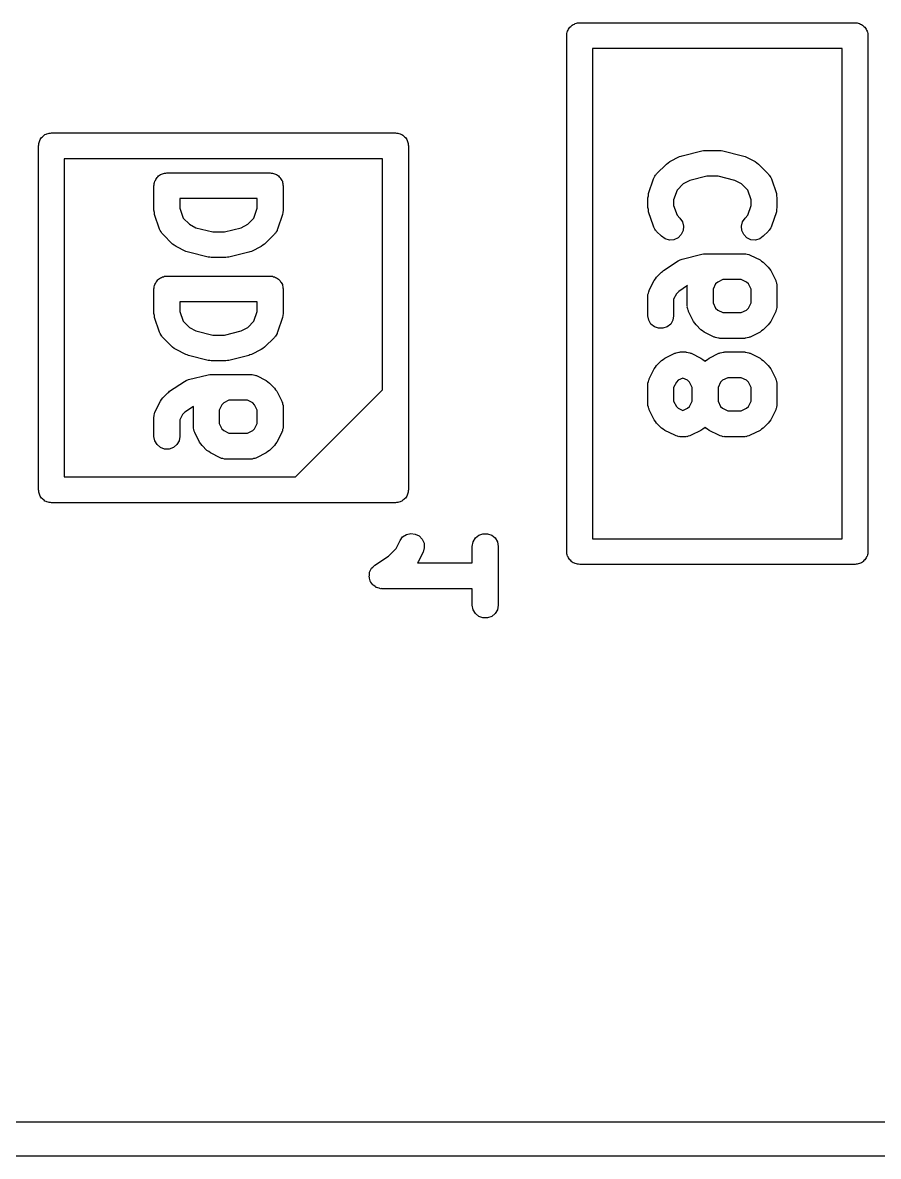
# Model space of a CAD drawing. Extents: x 100 to 214, y -112 to -50.
# Drawn here: x 158.43 to 163.41, y -112.1 to -105.51 of the extents above; entities that cross this region are included whole.
import ezdxf

# ---------------------------------------------------------------- set-up
doc = ezdxf.new("R2010")
doc.units = 0
doc.header["$MEASUREMENT"] = 0
doc.layers.add('BLACK', color=7, linetype='CONTINUOUS')

msp = doc.modelspace()

# ---------------------------------------------------------------- linework, layer by layer
at = {"layer": 'Black'}
for p, q in [((161.627, -105.523), (161.632, -105.519)), ((161.632, -105.519), (161.639, -105.517)), ((161.639, -105.517), (161.644, -105.514)), ((161.644, -105.514), (161.651, -105.512)), ((161.651, -105.512), (161.657, -105.51)), ((161.657, -105.51), (161.664, -105.51)), ((161.664, -105.51), (161.67, -105.509)), ((161.67, -105.509), (163.27, -105.509)), ((163.27, -105.509), (163.276, -105.51)), ((163.276, -105.51), (163.283, -105.51)), ((163.283, -105.51), (163.289, -105.512)), ((163.289, -105.512), (163.296, -105.514)), ((163.296, -105.514), (163.301, -105.517)), ((163.301, -105.517), (163.308, -105.519)), ((163.308, -105.519), (163.313, -105.523)), ((161.595, -105.584), (161.596, -105.578)), ((161.595, -108.584), (161.595, -105.584)), ((161.596, -105.571), (161.598, -105.565)), ((161.596, -105.578), (161.596, -105.571)), ((161.598, -105.565), (161.6, -105.558)), ((161.6, -105.558), (161.603, -105.553)), ((161.603, -105.553), (161.605, -105.546)), ((161.605, -105.546), (161.609, -105.541)), ((161.609, -105.541), (161.613, -105.536)), ((161.613, -105.536), (161.618, -105.532)), ((161.618, -105.532), (161.622, -105.527)), ((161.622, -105.527), (161.627, -105.523)), ((163.313, -105.523), (163.318, -105.527)), ((163.318, -105.527), (163.322, -105.532)), ((163.322, -105.532), (163.327, -105.536)), ((163.327, -105.536), (163.331, -105.541)), ((163.331, -105.541), (163.335, -105.546)), ((163.335, -105.546), (163.337, -105.553)), ((163.337, -105.553), (163.34, -105.558)), ((163.34, -105.558), (163.342, -105.565)), ((163.342, -105.565), (163.344, -105.571)), ((163.344, -105.571), (163.344, -105.578)), ((163.344, -105.578), (163.345, -105.584)), ((163.345, -105.584), (163.345, -108.584)), ((163.195, -105.659), (161.745, -105.659)), ((161.745, -105.659), (161.745, -108.509)), ((163.195, -108.509), (163.195, -105.659)), ((158.539, -106.182), (158.543, -106.177)), ((158.543, -106.177), (158.548, -106.173)), ((158.548, -106.173), (158.552, -106.168)), ((158.552, -106.168), (158.557, -106.164)), ((158.557, -106.164), (158.562, -106.16)), ((158.562, -106.16), (158.569, -106.158)), ((158.569, -106.158), (158.574, -106.155)), ((158.574, -106.155), (158.581, -106.153)), ((158.581, -106.153), (158.587, -106.151)), ((158.587, -106.151), (158.594, -106.151)), ((158.594, -106.151), (158.6, -106.15)), ((158.6, -106.15), (160.6, -106.15)), ((160.6, -106.15), (160.606, -106.151)), ((160.606, -106.151), (160.613, -106.151)), ((160.613, -106.151), (160.619, -106.153)), ((160.619, -106.153), (160.626, -106.155)), ((160.626, -106.155), (160.631, -106.158)), ((160.631, -106.158), (160.637, -106.16)), ((160.637, -106.16), (160.643, -106.164)), ((160.643, -106.164), (160.648, -106.168)), ((160.648, -106.168), (160.652, -106.173)), ((160.652, -106.173), (160.657, -106.177)), ((160.657, -106.177), (160.661, -106.182)), ((158.525, -106.225), (158.526, -106.219)), ((158.525, -108.225), (158.525, -106.225)), ((158.526, -106.212), (158.528, -106.206)), ((158.526, -106.219), (158.526, -106.212)), ((158.528, -106.206), (158.53, -106.199)), ((158.53, -106.199), (158.533, -106.194)), ((158.533, -106.194), (158.535, -106.188)), ((158.535, -106.188), (158.539, -106.182)), ((160.661, -106.182), (160.665, -106.188)), ((160.665, -106.188), (160.667, -106.194)), ((160.667, -106.194), (160.67, -106.199)), ((160.67, -106.199), (160.672, -106.206)), ((160.672, -106.206), (160.674, -106.212)), ((160.674, -106.212), (160.674, -106.219)), ((160.674, -106.219), (160.675, -106.225)), ((160.675, -106.225), (160.675, -108.225)), ((158.675, -106.3), (158.675, -108.15)), ((160.525, -106.3), (158.675, -106.3)), ((160.525, -107.644), (160.525, -106.3)), ((162.194, -106.317), (162.251, -106.288)), ((162.251, -106.288), (162.259, -106.286)), ((162.259, -106.286), (162.266, -106.283)), ((162.266, -106.283), (162.38, -106.254)), ((162.38, -106.254), (162.39, -106.253)), ((162.39, -106.253), (162.399, -106.252)), ((162.399, -106.252), (162.484, -106.252)), ((162.484, -106.252), (162.493, -106.253)), ((162.493, -106.253), (162.502, -106.254)), ((162.502, -106.254), (162.617, -106.283)), ((162.617, -106.283), (162.624, -106.286)), ((162.624, -106.286), (162.632, -106.288)), ((162.632, -106.288), (162.689, -106.317)), ((162.117, -106.388), (162.174, -106.331)), ((162.174, -106.331), (162.184, -106.324)), ((162.184, -106.324), (162.194, -106.317)), ((162.689, -106.317), (162.699, -106.324)), ((162.699, -106.324), (162.709, -106.331)), ((162.709, -106.331), (162.766, -106.388)), ((159.198, -106.444), (159.2, -106.438)), ((159.198, -106.451), (159.198, -106.444)), ((159.2, -106.438), (159.201, -106.431)), ((159.201, -106.431), (159.204, -106.426)), ((159.204, -106.426), (159.206, -106.42)), ((159.206, -106.42), (159.211, -106.415)), ((159.211, -106.415), (159.214, -106.409)), ((159.214, -106.409), (159.219, -106.405)), ((159.219, -106.405), (159.223, -106.4)), ((159.223, -106.4), (159.229, -106.396)), ((159.229, -106.396), (159.234, -106.392)), ((159.234, -106.392), (159.24, -106.39)), ((159.24, -106.39), (159.246, -106.387)), ((159.246, -106.387), (159.252, -106.386)), ((159.252, -106.386), (159.258, -106.383)), ((159.258, -106.383), (159.265, -106.383)), ((159.265, -106.383), (159.271, -106.382)), ((159.271, -106.382), (159.871, -106.382)), ((159.871, -106.382), (159.878, -106.383)), ((159.878, -106.383), (159.884, -106.383)), ((159.884, -106.383), (159.891, -106.386)), ((159.891, -106.386), (159.897, -106.387)), ((159.897, -106.387), (159.903, -106.39)), ((159.903, -106.39), (159.909, -106.392)), ((159.909, -106.392), (159.914, -106.396)), ((159.914, -106.396), (159.92, -106.4)), ((159.92, -106.4), (159.924, -106.405)), ((159.924, -106.405), (159.929, -106.409)), ((159.929, -106.409), (159.932, -106.415)), ((159.932, -106.415), (159.936, -106.42)), ((159.936, -106.42), (159.939, -106.426)), ((159.939, -106.426), (159.942, -106.431)), ((159.942, -106.431), (159.943, -106.438)), ((159.943, -106.438), (159.945, -106.444)), ((159.945, -106.444), (159.945, -106.451)), ((162.07, -106.503), (162.099, -106.417)), ((162.099, -106.417), (162.101, -106.414)), ((162.101, -106.414), (162.102, -106.409)), ((162.102, -106.409), (162.107, -106.402)), ((162.107, -106.402), (162.111, -106.395)), ((162.111, -106.395), (162.114, -106.392)), ((162.114, -106.392), (162.117, -106.388)), ((162.31, -106.426), (162.272, -106.446)), ((162.408, -106.402), (162.31, -106.426)), ((162.475, -106.402), (162.408, -106.402)), ((162.572, -106.426), (162.475, -106.402)), ((162.611, -106.446), (162.572, -106.426)), ((162.766, -106.388), (162.768, -106.392)), ((162.768, -106.392), (162.772, -106.395)), ((162.772, -106.395), (162.776, -106.402)), ((162.776, -106.402), (162.781, -106.409)), ((162.781, -106.409), (162.782, -106.414)), ((162.782, -106.414), (162.784, -106.417)), ((162.784, -106.417), (162.813, -106.503)), ((159.196, -106.457), (159.198, -106.451)), ((159.196, -106.6), (159.196, -106.457)), ((159.945, -106.451), (159.946, -106.457)), ((159.946, -106.457), (159.946, -106.6)), ((162.069, -106.515), (162.07, -106.503)), ((162.236, -106.482), (162.216, -106.539)), ((162.272, -106.446), (162.236, -106.482)), ((162.647, -106.482), (162.611, -106.446)), ((162.666, -106.539), (162.647, -106.482)), ((162.813, -106.503), (162.814, -106.515)), ((159.346, -106.532), (159.346, -106.588)), ((159.796, -106.532), (159.346, -106.532)), ((159.796, -106.588), (159.796, -106.532)), ((162.066, -106.527), (162.069, -106.515)), ((162.066, -106.584), (162.066, -106.527)), ((162.216, -106.539), (162.216, -106.572)), ((162.216, -106.572), (162.236, -106.629)), ((162.647, -106.629), (162.666, -106.572)), ((162.666, -106.572), (162.666, -106.539)), ((162.814, -106.515), (162.816, -106.527)), ((162.816, -106.527), (162.816, -106.584)), ((159.199, -106.612), (159.196, -106.6)), ((159.2, -106.624), (159.199, -106.612)), ((159.229, -106.709), (159.2, -106.624)), ((159.346, -106.588), (159.366, -106.645)), ((159.777, -106.645), (159.796, -106.588)), ((159.943, -106.624), (159.914, -106.709)), ((159.944, -106.612), (159.943, -106.624)), ((159.946, -106.6), (159.944, -106.612)), ((162.069, -106.596), (162.066, -106.584)), ((162.07, -106.608), (162.069, -106.596)), ((162.099, -106.693), (162.07, -106.608)), ((162.236, -106.629), (162.252, -106.645)), ((162.631, -106.645), (162.647, -106.629)), ((162.813, -106.608), (162.784, -106.693)), ((162.814, -106.596), (162.813, -106.608)), ((162.816, -106.584), (162.814, -106.596)), ((159.366, -106.645), (159.402, -106.681)), ((159.402, -106.681), (159.44, -106.701)), ((159.44, -106.701), (159.538, -106.725)), ((159.605, -106.725), (159.702, -106.701)), ((159.702, -106.701), (159.741, -106.681)), ((159.741, -106.681), (159.777, -106.645)), ((162.101, -106.697), (162.099, -106.693)), ((162.102, -106.701), (162.101, -106.697)), ((162.107, -106.709), (162.102, -106.701)), ((162.252, -106.645), (162.267, -106.667)), ((162.267, -106.667), (162.273, -106.692)), ((162.273, -106.692), (162.271, -106.718)), ((162.61, -106.692), (162.616, -106.667)), ((162.612, -106.718), (162.61, -106.692)), ((162.616, -106.667), (162.631, -106.645)), ((162.781, -106.701), (162.776, -106.709)), ((162.782, -106.697), (162.781, -106.701)), ((162.784, -106.693), (162.782, -106.697)), ((159.231, -106.713), (159.229, -106.709)), ((159.232, -106.717), (159.231, -106.713)), ((159.237, -106.725), (159.232, -106.717)), ((159.241, -106.732), (159.237, -106.725)), ((159.244, -106.735), (159.241, -106.732)), ((159.247, -106.739), (159.244, -106.735)), ((159.304, -106.796), (159.247, -106.739)), ((159.538, -106.725), (159.605, -106.725)), ((159.896, -106.739), (159.839, -106.796)), ((159.898, -106.735), (159.896, -106.739)), ((159.902, -106.732), (159.898, -106.735)), ((159.906, -106.725), (159.902, -106.732)), ((159.911, -106.717), (159.906, -106.725)), ((159.912, -106.713), (159.911, -106.717)), ((159.914, -106.709), (159.912, -106.713)), ((162.111, -106.716), (162.107, -106.709)), ((162.114, -106.719), (162.111, -106.716)), ((162.117, -106.723), (162.114, -106.719)), ((162.146, -106.751), (162.117, -106.723)), ((162.167, -106.766), (162.146, -106.751)), ((162.192, -106.773), (162.167, -106.766)), ((162.218, -106.771), (162.192, -106.773)), ((162.242, -106.76), (162.218, -106.771)), ((162.26, -106.741), (162.242, -106.76)), ((162.271, -106.718), (162.26, -106.741)), ((162.623, -106.741), (162.612, -106.718)), ((162.641, -106.76), (162.623, -106.741)), ((162.665, -106.771), (162.641, -106.76)), ((162.691, -106.773), (162.665, -106.771)), ((162.716, -106.766), (162.691, -106.773)), ((162.737, -106.751), (162.716, -106.766)), ((162.766, -106.723), (162.737, -106.751)), ((162.768, -106.719), (162.766, -106.723)), ((162.772, -106.716), (162.768, -106.719)), ((162.776, -106.709), (162.772, -106.716)), ((159.314, -106.803), (159.304, -106.796)), ((159.324, -106.81), (159.314, -106.803)), ((159.381, -106.839), (159.324, -106.81)), ((159.389, -106.841), (159.381, -106.839)), ((159.762, -106.839), (159.754, -106.841)), ((159.819, -106.81), (159.762, -106.839)), ((159.829, -106.803), (159.819, -106.81)), ((159.839, -106.796), (159.829, -106.803)), ((159.396, -106.844), (159.389, -106.841)), ((159.51, -106.873), (159.396, -106.844)), ((159.52, -106.873), (159.51, -106.873)), ((159.529, -106.875), (159.52, -106.873)), ((159.614, -106.875), (159.529, -106.875)), ((159.623, -106.873), (159.614, -106.875)), ((159.632, -106.873), (159.623, -106.873)), ((159.747, -106.844), (159.632, -106.873)), ((159.754, -106.841), (159.747, -106.844)), ((162.157, -106.95), (162.243, -106.893)), ((162.243, -106.893), (162.254, -106.888)), ((162.254, -106.888), (162.266, -106.883)), ((162.266, -106.883), (162.38, -106.854)), ((162.38, -106.854), (162.39, -106.853)), ((162.39, -106.853), (162.399, -106.852)), ((162.399, -106.852), (162.627, -106.852)), ((162.627, -106.852), (162.631, -106.853)), ((162.631, -106.853), (162.636, -106.852)), ((162.636, -106.852), (162.644, -106.855)), ((162.644, -106.855), (162.653, -106.856)), ((162.653, -106.856), (162.657, -106.859)), ((162.657, -106.859), (162.661, -106.86)), ((162.661, -106.86), (162.718, -106.888)), ((162.718, -106.888), (162.727, -106.896)), ((162.727, -106.896), (162.737, -106.902)), ((162.737, -106.902), (162.766, -106.931)), ((162.117, -106.988), (162.146, -106.96)), ((162.146, -106.96), (162.152, -106.955)), ((162.152, -106.955), (162.157, -106.95)), ((162.766, -106.931), (162.773, -106.941)), ((162.773, -106.941), (162.78, -106.95)), ((162.78, -106.95), (162.809, -107.008)), ((159.2, -107.038), (159.201, -107.031)), ((159.201, -107.031), (159.204, -107.026)), ((159.204, -107.026), (159.206, -107.02)), ((159.206, -107.02), (159.211, -107.015)), ((159.211, -107.015), (159.214, -107.009)), ((159.214, -107.009), (159.219, -107.005)), ((159.219, -107.005), (159.223, -107)), ((159.223, -107), (159.229, -106.996)), ((159.229, -106.996), (159.234, -106.992)), ((159.234, -106.992), (159.24, -106.99)), ((159.24, -106.99), (159.246, -106.987)), ((159.246, -106.987), (159.252, -106.986)), ((159.252, -106.986), (159.258, -106.983)), ((159.258, -106.983), (159.265, -106.983)), ((159.265, -106.983), (159.271, -106.982)), ((159.271, -106.982), (159.871, -106.982)), ((159.871, -106.982), (159.878, -106.983)), ((159.878, -106.983), (159.884, -106.983)), ((159.884, -106.983), (159.891, -106.986)), ((159.891, -106.986), (159.897, -106.987)), ((159.897, -106.987), (159.903, -106.99)), ((159.903, -106.99), (159.909, -106.992)), ((159.909, -106.992), (159.914, -106.996)), ((159.914, -106.996), (159.92, -107)), ((159.92, -107), (159.924, -107.005)), ((159.924, -107.005), (159.929, -107.009)), ((159.929, -107.009), (159.932, -107.015)), ((159.932, -107.015), (159.936, -107.02)), ((159.936, -107.02), (159.939, -107.026)), ((159.939, -107.026), (159.942, -107.031)), ((159.942, -107.031), (159.943, -107.038)), ((162.074, -107.065), (162.103, -107.008)), ((162.103, -107.008), (162.11, -106.998)), ((162.11, -106.998), (162.117, -106.988)), ((162.46, -107.028), (162.445, -107.059)), ((162.472, -107.017), (162.46, -107.028)), ((162.502, -107.002), (162.472, -107.017)), ((162.609, -107.002), (162.502, -107.002)), ((162.64, -107.017), (162.609, -107.002)), ((162.651, -107.028), (162.64, -107.017)), ((162.666, -107.059), (162.651, -107.028)), ((162.809, -107.008), (162.81, -107.012)), ((162.81, -107.012), (162.812, -107.015)), ((162.812, -107.015), (162.813, -107.024)), ((162.813, -107.024), (162.816, -107.033)), ((162.816, -107.033), (162.816, -107.037)), ((162.816, -107.037), (162.816, -107.041)), ((159.196, -107.057), (159.198, -107.051)), ((159.196, -107.2), (159.196, -107.057)), ((159.198, -107.044), (159.2, -107.038)), ((159.198, -107.051), (159.198, -107.044)), ((159.943, -107.038), (159.945, -107.044)), ((159.945, -107.044), (159.945, -107.051)), ((159.945, -107.051), (159.946, -107.057)), ((159.946, -107.057), (159.946, -107.2)), ((162.066, -107.098), (162.067, -107.094)), ((162.066, -107.213), (162.066, -107.098)), ((162.067, -107.09), (162.069, -107.081)), ((162.067, -107.094), (162.067, -107.09)), ((162.069, -107.081), (162.071, -107.073)), ((162.071, -107.073), (162.073, -107.069)), ((162.073, -107.069), (162.074, -107.065)), ((162.232, -107.086), (162.216, -107.116)), ((162.246, -107.071), (162.232, -107.086)), ((162.296, -107.038), (162.246, -107.071)), ((162.295, -107.041), (162.296, -107.038)), ((162.295, -107.155), (162.295, -107.041)), ((162.445, -107.059), (162.445, -107.138)), ((162.666, -107.138), (162.666, -107.059)), ((162.816, -107.041), (162.816, -107.155)), ((159.346, -107.132), (159.346, -107.188)), ((159.796, -107.132), (159.346, -107.132)), ((159.796, -107.188), (159.796, -107.132)), ((162.216, -107.116), (162.216, -107.213)), ((162.296, -107.16), (162.295, -107.155)), ((162.295, -107.164), (162.296, -107.16)), ((162.298, -107.172), (162.295, -107.164)), ((162.445, -107.138), (162.46, -107.168)), ((162.46, -107.168), (162.472, -107.18)), ((162.64, -107.18), (162.651, -107.168)), ((162.651, -107.168), (162.666, -107.138)), ((162.816, -107.164), (162.813, -107.172)), ((162.816, -107.155), (162.816, -107.16)), ((162.816, -107.16), (162.816, -107.164)), ((159.199, -107.212), (159.196, -107.2)), ((159.2, -107.224), (159.199, -107.212)), ((159.229, -107.309), (159.2, -107.224)), ((159.346, -107.188), (159.366, -107.245)), ((159.777, -107.245), (159.796, -107.188)), ((159.943, -107.224), (159.914, -107.309)), ((159.944, -107.212), (159.943, -107.224)), ((159.946, -107.2), (159.944, -107.212)), ((162.071, -107.238), (162.066, -107.213)), ((162.216, -107.213), (162.212, -107.238)), ((162.3, -107.181), (162.298, -107.172)), ((162.302, -107.185), (162.3, -107.181)), ((162.303, -107.189), (162.302, -107.185)), ((162.331, -107.246), (162.303, -107.189)), ((162.472, -107.18), (162.502, -107.195)), ((162.502, -107.195), (162.609, -107.195)), ((162.609, -107.195), (162.64, -107.18)), ((162.809, -107.189), (162.78, -107.246)), ((162.81, -107.185), (162.809, -107.189)), ((162.812, -107.181), (162.81, -107.185)), ((162.813, -107.172), (162.812, -107.181)), ((159.366, -107.245), (159.402, -107.281)), ((159.402, -107.281), (159.44, -107.301)), ((159.44, -107.301), (159.538, -107.325)), ((159.605, -107.325), (159.702, -107.301)), ((159.702, -107.301), (159.741, -107.281)), ((159.741, -107.281), (159.777, -107.245)), ((162.084, -107.261), (162.071, -107.238)), ((162.104, -107.278), (162.084, -107.261)), ((162.128, -107.286), (162.104, -107.278)), ((162.154, -107.286), (162.128, -107.286)), ((162.179, -107.278), (162.154, -107.286)), ((162.199, -107.261), (162.179, -107.278)), ((162.212, -107.238), (162.199, -107.261)), ((162.339, -107.256), (162.331, -107.246)), ((162.346, -107.266), (162.339, -107.256)), ((162.374, -107.294), (162.346, -107.266)), ((162.384, -107.301), (162.374, -107.294)), ((162.394, -107.308), (162.384, -107.301)), ((162.727, -107.301), (162.718, -107.308)), ((162.737, -107.294), (162.727, -107.301)), ((162.766, -107.266), (162.737, -107.294)), ((162.773, -107.256), (162.766, -107.266)), ((162.78, -107.246), (162.773, -107.256)), ((159.231, -107.313), (159.229, -107.309)), ((159.232, -107.317), (159.231, -107.313)), ((159.237, -107.325), (159.232, -107.317)), ((159.241, -107.332), (159.237, -107.325)), ((159.244, -107.335), (159.241, -107.332)), ((159.247, -107.339), (159.244, -107.335)), ((159.304, -107.396), (159.247, -107.339)), ((159.538, -107.325), (159.605, -107.325)), ((159.896, -107.339), (159.839, -107.396)), ((159.898, -107.335), (159.896, -107.339)), ((159.902, -107.332), (159.898, -107.335)), ((159.906, -107.325), (159.902, -107.332)), ((159.911, -107.317), (159.906, -107.325)), ((159.912, -107.313), (159.911, -107.317)), ((159.914, -107.309), (159.912, -107.313)), ((162.451, -107.337), (162.394, -107.308)), ((162.455, -107.338), (162.451, -107.337)), ((162.459, -107.34), (162.455, -107.338)), ((162.467, -107.342), (162.459, -107.34)), ((162.476, -107.344), (162.467, -107.342)), ((162.48, -107.344), (162.476, -107.344)), ((162.484, -107.345), (162.48, -107.344)), ((162.627, -107.345), (162.484, -107.345)), ((162.631, -107.344), (162.627, -107.345)), ((162.636, -107.344), (162.631, -107.344)), ((162.644, -107.342), (162.636, -107.344)), ((162.653, -107.34), (162.644, -107.342)), ((162.657, -107.338), (162.653, -107.34)), ((162.661, -107.337), (162.657, -107.338)), ((162.718, -107.308), (162.661, -107.337)), ((159.314, -107.403), (159.304, -107.396)), ((159.324, -107.41), (159.314, -107.403)), ((159.381, -107.439), (159.324, -107.41)), ((159.819, -107.41), (159.762, -107.439)), ((159.829, -107.403), (159.819, -107.41)), ((159.839, -107.396), (159.829, -107.403)), ((162.165, -107.46), (162.222, -107.431)), ((162.222, -107.431), (162.226, -107.43)), ((162.226, -107.43), (162.23, -107.428)), ((162.23, -107.428), (162.239, -107.426)), ((162.239, -107.426), (162.247, -107.424)), ((162.247, -107.424), (162.251, -107.424)), ((162.251, -107.424), (162.256, -107.423)), ((162.256, -107.423), (162.284, -107.423)), ((162.284, -107.423), (162.289, -107.424)), ((162.289, -107.424), (162.293, -107.424)), ((162.293, -107.424), (162.301, -107.426)), ((162.301, -107.426), (162.31, -107.428)), ((162.31, -107.428), (162.314, -107.43)), ((162.314, -107.43), (162.318, -107.431)), ((162.318, -107.431), (162.375, -107.46)), ((162.422, -107.46), (162.479, -107.431)), ((162.479, -107.431), (162.483, -107.43)), ((162.483, -107.43), (162.487, -107.428)), ((162.487, -107.428), (162.496, -107.426)), ((162.496, -107.426), (162.504, -107.424)), ((162.504, -107.424), (162.509, -107.424)), ((162.509, -107.424), (162.513, -107.423)), ((162.513, -107.423), (162.627, -107.423)), ((162.627, -107.423), (162.631, -107.424)), ((162.631, -107.424), (162.636, -107.424)), ((162.636, -107.424), (162.644, -107.426)), ((162.644, -107.426), (162.653, -107.428)), ((162.653, -107.428), (162.657, -107.43)), ((162.657, -107.43), (162.661, -107.431)), ((162.661, -107.431), (162.718, -107.46)), ((159.389, -107.441), (159.381, -107.439)), ((159.396, -107.444), (159.389, -107.441)), ((159.51, -107.473), (159.396, -107.444)), ((159.52, -107.473), (159.51, -107.473)), ((159.529, -107.475), (159.52, -107.473)), ((159.614, -107.475), (159.529, -107.475)), ((159.623, -107.473), (159.614, -107.475)), ((159.632, -107.473), (159.623, -107.473)), ((159.747, -107.444), (159.632, -107.473)), ((159.754, -107.441), (159.747, -107.444)), ((159.762, -107.439), (159.754, -107.441)), ((162.117, -107.502), (162.146, -107.474)), ((162.146, -107.474), (162.155, -107.467)), ((162.155, -107.467), (162.165, -107.46)), ((162.375, -107.46), (162.385, -107.467)), ((162.385, -107.467), (162.394, -107.474)), ((162.394, -107.474), (162.399, -107.478)), ((162.399, -107.478), (162.403, -107.474)), ((162.403, -107.474), (162.413, -107.467)), ((162.413, -107.467), (162.422, -107.46)), ((162.718, -107.46), (162.727, -107.467)), ((162.727, -107.467), (162.737, -107.474)), ((162.737, -107.474), (162.766, -107.502)), ((159.396, -107.584), (159.51, -107.556)), ((159.51, -107.556), (159.52, -107.555)), ((159.52, -107.555), (159.529, -107.554)), ((159.529, -107.554), (159.757, -107.554)), ((159.757, -107.554), (159.761, -107.554)), ((159.761, -107.554), (159.766, -107.554)), ((159.766, -107.554), (159.774, -107.557)), ((159.774, -107.557), (159.783, -107.558)), ((159.783, -107.558), (159.787, -107.56)), ((159.787, -107.56), (159.791, -107.561)), ((159.791, -107.561), (159.848, -107.59)), ((162.074, -107.579), (162.103, -107.522)), ((162.103, -107.522), (162.11, -107.512)), ((162.11, -107.512), (162.117, -107.502)), ((162.766, -107.502), (162.773, -107.512)), ((162.773, -107.512), (162.78, -107.522)), ((162.78, -107.522), (162.809, -107.579)), ((159.287, -107.652), (159.373, -107.595)), ((159.373, -107.595), (159.384, -107.59)), ((159.384, -107.59), (159.396, -107.584)), ((159.848, -107.59), (159.857, -107.597)), ((159.857, -107.597), (159.867, -107.604)), ((159.867, -107.604), (159.896, -107.633)), ((162.066, -107.613), (162.067, -107.608)), ((162.066, -107.727), (162.066, -107.613)), ((162.067, -107.604), (162.069, -107.596)), ((162.067, -107.608), (162.067, -107.604)), ((162.069, -107.596), (162.071, -107.587)), ((162.071, -107.587), (162.073, -107.583)), ((162.073, -107.583), (162.074, -107.579)), ((162.232, -107.6), (162.216, -107.63)), ((162.216, -107.63), (162.216, -107.709)), ((162.243, -107.588), (162.232, -107.6)), ((162.27, -107.575), (162.243, -107.588)), ((162.297, -107.588), (162.27, -107.575)), ((162.308, -107.6), (162.297, -107.588)), ((162.324, -107.63), (162.308, -107.6)), ((162.324, -107.709), (162.324, -107.63)), ((162.489, -107.6), (162.474, -107.63)), ((162.474, -107.63), (162.474, -107.709)), ((162.5, -107.588), (162.489, -107.6)), ((162.531, -107.573), (162.5, -107.588)), ((162.609, -107.573), (162.531, -107.573)), ((162.64, -107.588), (162.609, -107.573)), ((162.651, -107.6), (162.64, -107.588)), ((162.666, -107.63), (162.651, -107.6)), ((162.666, -107.709), (162.666, -107.63)), ((162.809, -107.579), (162.81, -107.583)), ((162.81, -107.583), (162.812, -107.587)), ((162.812, -107.587), (162.813, -107.596)), ((162.813, -107.596), (162.816, -107.604)), ((162.816, -107.604), (162.816, -107.608)), ((162.816, -107.608), (162.816, -107.613)), ((162.816, -107.613), (162.816, -107.727)), ((159.24, -107.7), (159.247, -107.69)), ((159.247, -107.69), (159.276, -107.661)), ((159.276, -107.661), (159.282, -107.657)), ((159.282, -107.657), (159.287, -107.652)), ((159.896, -107.633), (159.903, -107.643)), ((159.903, -107.643), (159.91, -107.652)), ((159.91, -107.652), (159.939, -107.709)), ((160.019, -108.15), (160.525, -107.644)), ((159.204, -107.766), (159.233, -107.709)), ((159.233, -107.709), (159.24, -107.7)), ((159.426, -107.74), (159.376, -107.773)), ((159.425, -107.743), (159.426, -107.74)), ((159.425, -107.857), (159.425, -107.743)), ((159.59, -107.73), (159.575, -107.761)), ((159.575, -107.761), (159.575, -107.839)), ((159.602, -107.719), (159.59, -107.73)), ((159.632, -107.704), (159.602, -107.719)), ((159.739, -107.704), (159.632, -107.704)), ((159.77, -107.719), (159.739, -107.704)), ((159.781, -107.73), (159.77, -107.719)), ((159.796, -107.761), (159.781, -107.73)), ((159.796, -107.839), (159.796, -107.761)), ((159.939, -107.709), (159.94, -107.713)), ((159.94, -107.713), (159.942, -107.717)), ((159.942, -107.717), (159.943, -107.726)), ((159.943, -107.726), (159.946, -107.734)), ((159.946, -107.734), (159.946, -107.739)), ((159.946, -107.739), (159.946, -107.743)), ((159.946, -107.743), (159.946, -107.857)), ((162.067, -107.731), (162.066, -107.727)), ((162.067, -107.735), (162.067, -107.731)), ((162.069, -107.744), (162.067, -107.735)), ((162.071, -107.753), (162.069, -107.744)), ((162.073, -107.756), (162.071, -107.753)), ((162.074, -107.76), (162.073, -107.756)), ((162.103, -107.818), (162.074, -107.76)), ((162.216, -107.709), (162.232, -107.74)), ((162.232, -107.74), (162.243, -107.751)), ((162.243, -107.751), (162.27, -107.764)), ((162.27, -107.764), (162.297, -107.751)), ((162.297, -107.751), (162.308, -107.74)), ((162.308, -107.74), (162.324, -107.709)), ((162.474, -107.709), (162.489, -107.74)), ((162.489, -107.74), (162.5, -107.751)), ((162.5, -107.751), (162.531, -107.766)), ((162.609, -107.766), (162.64, -107.751)), ((162.64, -107.751), (162.651, -107.74)), ((162.651, -107.74), (162.666, -107.709)), ((162.809, -107.76), (162.78, -107.818)), ((162.81, -107.756), (162.809, -107.76)), ((162.812, -107.753), (162.81, -107.756)), ((162.813, -107.744), (162.812, -107.753)), ((162.816, -107.735), (162.813, -107.744)), ((162.816, -107.727), (162.816, -107.731)), ((162.816, -107.731), (162.816, -107.735)), ((159.196, -107.8), (159.197, -107.796)), ((159.196, -107.914), (159.196, -107.8)), ((159.197, -107.791), (159.199, -107.783)), ((159.197, -107.796), (159.197, -107.791)), ((159.199, -107.783), (159.201, -107.774)), ((159.201, -107.774), (159.203, -107.771)), ((159.203, -107.771), (159.204, -107.766)), ((159.362, -107.787), (159.346, -107.818)), ((159.346, -107.818), (159.346, -107.914)), ((159.376, -107.773), (159.362, -107.787)), ((162.11, -107.827), (162.103, -107.818)), ((162.117, -107.837), (162.11, -107.827)), ((162.531, -107.766), (162.609, -107.766)), ((162.773, -107.827), (162.766, -107.837)), ((162.78, -107.818), (162.773, -107.827)), ((159.426, -107.861), (159.425, -107.857)), ((159.425, -107.866), (159.426, -107.861)), ((159.428, -107.874), (159.425, -107.866)), ((159.43, -107.883), (159.428, -107.874)), ((159.432, -107.887), (159.43, -107.883)), ((159.433, -107.891), (159.432, -107.887)), ((159.461, -107.948), (159.433, -107.891)), ((159.575, -107.839), (159.59, -107.87)), ((159.59, -107.87), (159.602, -107.881)), ((159.602, -107.881), (159.632, -107.896)), ((159.739, -107.896), (159.77, -107.881)), ((159.77, -107.881), (159.781, -107.87)), ((159.781, -107.87), (159.796, -107.839)), ((159.939, -107.891), (159.91, -107.948)), ((159.94, -107.887), (159.939, -107.891)), ((159.942, -107.883), (159.94, -107.887)), ((159.943, -107.874), (159.942, -107.883)), ((159.946, -107.866), (159.943, -107.874)), ((159.946, -107.857), (159.946, -107.861)), ((159.946, -107.861), (159.946, -107.866)), ((162.146, -107.866), (162.117, -107.837)), ((162.155, -107.872), (162.146, -107.866)), ((162.165, -107.88), (162.155, -107.872)), ((162.222, -107.908), (162.165, -107.88)), ((162.375, -107.88), (162.318, -107.908)), ((162.385, -107.872), (162.375, -107.88)), ((162.394, -107.866), (162.385, -107.872)), ((162.399, -107.861), (162.394, -107.866)), ((162.403, -107.866), (162.399, -107.861)), ((162.413, -107.872), (162.403, -107.866)), ((162.422, -107.88), (162.413, -107.872)), ((162.479, -107.908), (162.422, -107.88)), ((162.718, -107.88), (162.661, -107.908)), ((162.727, -107.872), (162.718, -107.88)), ((162.737, -107.866), (162.727, -107.872)), ((162.766, -107.837), (162.737, -107.866)), ((159.201, -107.94), (159.196, -107.914)), ((159.214, -107.962), (159.201, -107.94)), ((159.342, -107.94), (159.329, -107.962)), ((159.346, -107.914), (159.342, -107.94)), ((159.469, -107.957), (159.461, -107.948)), ((159.476, -107.967), (159.469, -107.957)), ((159.632, -107.896), (159.739, -107.896)), ((159.903, -107.957), (159.896, -107.967)), ((159.91, -107.948), (159.903, -107.957)), ((162.226, -107.909), (162.222, -107.908)), ((162.23, -107.912), (162.226, -107.909)), ((162.239, -107.913), (162.23, -107.912)), ((162.247, -107.916), (162.239, -107.913)), ((162.251, -107.915), (162.247, -107.916)), ((162.256, -107.916), (162.251, -107.915)), ((162.284, -107.916), (162.256, -107.916)), ((162.289, -107.915), (162.284, -107.916)), ((162.293, -107.916), (162.289, -107.915)), ((162.301, -107.913), (162.293, -107.916)), ((162.31, -107.912), (162.301, -107.913)), ((162.314, -107.909), (162.31, -107.912)), ((162.318, -107.908), (162.314, -107.909)), ((162.483, -107.909), (162.479, -107.908)), ((162.487, -107.912), (162.483, -107.909)), ((162.496, -107.913), (162.487, -107.912)), ((162.504, -107.916), (162.496, -107.913)), ((162.509, -107.915), (162.504, -107.916)), ((162.513, -107.916), (162.509, -107.915)), ((162.627, -107.916), (162.513, -107.916)), ((162.631, -107.915), (162.627, -107.916)), ((162.636, -107.916), (162.631, -107.915)), ((162.644, -107.913), (162.636, -107.916)), ((162.653, -107.912), (162.644, -107.913)), ((162.657, -107.909), (162.653, -107.912)), ((162.661, -107.908), (162.657, -107.909)), ((159.234, -107.979), (159.214, -107.962)), ((159.258, -107.988), (159.234, -107.979)), ((159.284, -107.988), (159.258, -107.988)), ((159.309, -107.979), (159.284, -107.988)), ((159.329, -107.962), (159.309, -107.979)), ((159.504, -107.996), (159.476, -107.967)), ((159.514, -108.003), (159.504, -107.996)), ((159.524, -108.01), (159.514, -108.003)), ((159.581, -108.039), (159.524, -108.01)), ((159.848, -108.01), (159.791, -108.039)), ((159.857, -108.003), (159.848, -108.01)), ((159.867, -107.996), (159.857, -108.003)), ((159.896, -107.967), (159.867, -107.996)), ((159.585, -108.04), (159.581, -108.039)), ((159.589, -108.042), (159.585, -108.04)), ((159.597, -108.043), (159.589, -108.042)), ((159.606, -108.046), (159.597, -108.043)), ((159.61, -108.046), (159.606, -108.046)), ((159.614, -108.046), (159.61, -108.046)), ((159.757, -108.046), (159.614, -108.046)), ((159.761, -108.046), (159.757, -108.046)), ((159.766, -108.046), (159.761, -108.046)), ((159.774, -108.043), (159.766, -108.046)), ((159.783, -108.042), (159.774, -108.043)), ((159.787, -108.04), (159.783, -108.042)), ((159.791, -108.039), (159.787, -108.04)), ((158.675, -108.15), (160.019, -108.15)), ((158.526, -108.231), (158.525, -108.225)), ((158.526, -108.238), (158.526, -108.231)), ((158.528, -108.244), (158.526, -108.238)), ((158.53, -108.251), (158.528, -108.244)), ((158.533, -108.256), (158.53, -108.251)), ((158.535, -108.262), (158.533, -108.256)), ((158.539, -108.268), (158.535, -108.262)), ((158.543, -108.273), (158.539, -108.268)), ((158.548, -108.277), (158.543, -108.273)), ((158.552, -108.282), (158.548, -108.277)), ((158.557, -108.286), (158.552, -108.282)), ((158.562, -108.29), (158.557, -108.286)), ((158.569, -108.292), (158.562, -108.29)), ((160.637, -108.29), (160.631, -108.292)), ((160.643, -108.286), (160.637, -108.29)), ((160.648, -108.282), (160.643, -108.286)), ((160.652, -108.277), (160.648, -108.282)), ((160.657, -108.273), (160.652, -108.277)), ((160.661, -108.268), (160.657, -108.273)), ((160.665, -108.262), (160.661, -108.268)), ((160.667, -108.256), (160.665, -108.262)), ((160.67, -108.251), (160.667, -108.256)), ((160.672, -108.244), (160.67, -108.251)), ((160.674, -108.238), (160.672, -108.244)), ((160.675, -108.225), (160.674, -108.231)), ((160.674, -108.231), (160.674, -108.238)), ((158.574, -108.295), (158.569, -108.292)), ((158.581, -108.297), (158.574, -108.295)), ((158.587, -108.299), (158.581, -108.297)), ((158.594, -108.299), (158.587, -108.299)), ((158.6, -108.3), (158.594, -108.299)), ((160.6, -108.3), (158.6, -108.3)), ((160.606, -108.299), (160.6, -108.3)), ((160.613, -108.299), (160.606, -108.299)), ((160.619, -108.297), (160.613, -108.299)), ((160.626, -108.295), (160.619, -108.297)), ((160.631, -108.292), (160.626, -108.295)), ((160.641, -108.499), (160.663, -108.485)), ((160.663, -108.485), (160.688, -108.479)), ((160.688, -108.479), (160.714, -108.482)), ((160.714, -108.482), (160.738, -108.493)), ((161.084, -108.489), (161.108, -108.48)), ((161.108, -108.48), (161.134, -108.48)), ((161.134, -108.48), (161.159, -108.489)), ((160.603, -108.566), (160.626, -108.52)), ((160.626, -108.52), (160.641, -108.499)), ((160.738, -108.493), (160.755, -108.512)), ((160.755, -108.512), (160.766, -108.536)), ((160.766, -108.536), (160.767, -108.562)), ((161.046, -108.554), (161.051, -108.528)), ((161.051, -108.528), (161.064, -108.505)), ((161.064, -108.505), (161.084, -108.489)), ((161.159, -108.489), (161.179, -108.505)), ((161.179, -108.505), (161.192, -108.528)), ((161.192, -108.528), (161.196, -108.554)), ((161.745, -108.509), (163.195, -108.509)), ((160.48, -108.663), (160.559, -108.61)), ((160.559, -108.61), (160.603, -108.566)), ((160.76, -108.587), (160.731, -108.644)), ((160.767, -108.562), (160.76, -108.587)), ((161.046, -108.65), (161.046, -108.554)), ((161.196, -108.554), (161.196, -108.896)), ((161.596, -108.59), (161.595, -108.584)), ((161.596, -108.597), (161.596, -108.59)), ((161.598, -108.603), (161.596, -108.597)), ((161.6, -108.61), (161.598, -108.603)), ((161.603, -108.615), (161.6, -108.61)), ((161.605, -108.621), (161.603, -108.615)), ((163.337, -108.615), (163.335, -108.621)), ((163.34, -108.61), (163.337, -108.615)), ((163.342, -108.603), (163.34, -108.61)), ((163.344, -108.597), (163.342, -108.603)), ((163.345, -108.584), (163.344, -108.59)), ((163.344, -108.59), (163.344, -108.597)), ((160.456, -108.688), (160.459, -108.684)), ((160.459, -108.684), (160.461, -108.681)), ((160.461, -108.681), (160.467, -108.674)), ((160.467, -108.674), (160.473, -108.668)), ((160.473, -108.668), (160.477, -108.665)), ((160.477, -108.665), (160.48, -108.663)), ((160.731, -108.644), (160.727, -108.65)), ((160.727, -108.65), (161.046, -108.65)), ((161.609, -108.627), (161.605, -108.621)), ((161.613, -108.632), (161.609, -108.627)), ((161.618, -108.636), (161.613, -108.632)), ((161.622, -108.641), (161.618, -108.636)), ((161.627, -108.645), (161.622, -108.641)), ((161.632, -108.649), (161.627, -108.645)), ((161.639, -108.651), (161.632, -108.649)), ((161.644, -108.654), (161.639, -108.651)), ((161.651, -108.656), (161.644, -108.654)), ((161.657, -108.658), (161.651, -108.656)), ((161.664, -108.658), (161.657, -108.658)), ((161.67, -108.659), (161.664, -108.658)), ((163.27, -108.659), (161.67, -108.659)), ((163.276, -108.658), (163.27, -108.659)), ((163.283, -108.658), (163.276, -108.658)), ((163.289, -108.656), (163.283, -108.658)), ((163.296, -108.654), (163.289, -108.656)), ((163.301, -108.651), (163.296, -108.654)), ((163.308, -108.649), (163.301, -108.651)), ((163.313, -108.645), (163.308, -108.649)), ((163.318, -108.641), (163.313, -108.645)), ((163.322, -108.636), (163.318, -108.641)), ((163.327, -108.632), (163.322, -108.636)), ((163.331, -108.627), (163.327, -108.632)), ((163.335, -108.621), (163.331, -108.627)), ((160.447, -108.73), (160.448, -108.721)), ((160.448, -108.734), (160.447, -108.73)), ((160.448, -108.712), (160.449, -108.708)), ((160.448, -108.721), (160.448, -108.712)), ((160.448, -108.738), (160.448, -108.734)), ((160.451, -108.746), (160.448, -108.738)), ((160.449, -108.704), (160.453, -108.696)), ((160.449, -108.708), (160.449, -108.704)), ((160.453, -108.755), (160.451, -108.746)), ((160.453, -108.696), (160.456, -108.688)), ((160.455, -108.759), (160.453, -108.755)), ((160.456, -108.762), (160.455, -108.759)), ((160.462, -108.769), (160.456, -108.762)), ((160.467, -108.777), (160.462, -108.769)), ((160.471, -108.779), (160.467, -108.777)), ((160.473, -108.782), (160.471, -108.779)), ((160.481, -108.787), (160.473, -108.782)), ((160.488, -108.792), (160.481, -108.787)), ((160.492, -108.793), (160.488, -108.792)), ((160.496, -108.795), (160.492, -108.793)), ((160.505, -108.797), (160.496, -108.795)), ((160.513, -108.8), (160.505, -108.797)), ((160.517, -108.799), (160.513, -108.8)), ((160.521, -108.8), (160.517, -108.799)), ((161.046, -108.8), (160.521, -108.8)), ((161.046, -108.896), (161.046, -108.8)), ((161.051, -108.922), (161.046, -108.896)), ((161.064, -108.945), (161.051, -108.922)), ((161.084, -108.961), (161.064, -108.945)), ((161.179, -108.945), (161.159, -108.961)), ((161.192, -108.922), (161.179, -108.945)), ((161.196, -108.896), (161.192, -108.922)), ((161.108, -108.97), (161.084, -108.961)), ((161.134, -108.97), (161.108, -108.97)), ((161.159, -108.961), (161.134, -108.97)), ((118, -111.9), (207.996, -111.9)), ((208, -112.1), (117.9, -112.1))]:
    msp.add_line(p, q, dxfattribs=at)

doc.saveas('drawing.dxf')
